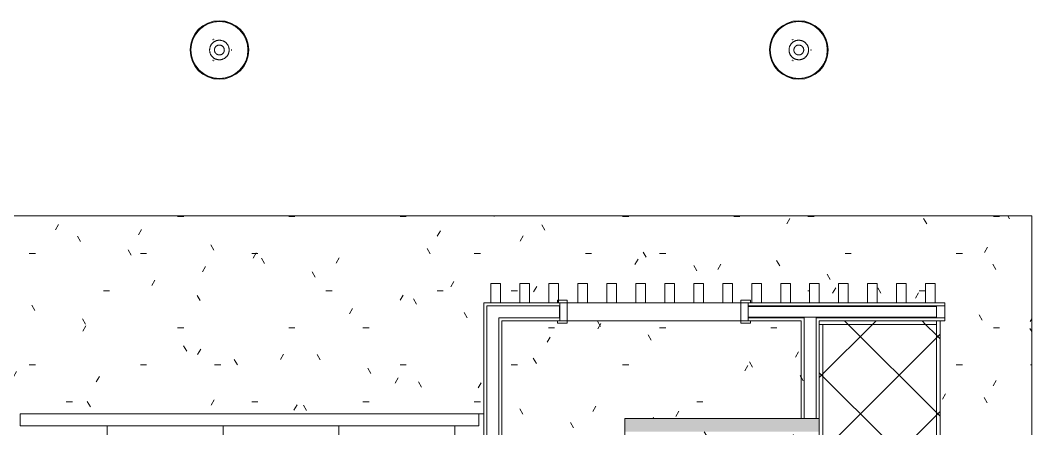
# Model space of a CAD drawing. Header units: inches. Extents: x 45807 to 46964, y -37659 to -36666.
# Drawn here: x 46047.4 to 46256.9, y -37015.5 to -36930.8 of the extents above; entities that cross this region are included whole.
import ezdxf

# ---------------------------------------------------------------- set-up
doc = ezdxf.new("R2010")
doc.units = ezdxf.units.IN
doc.header["$MEASUREMENT"] = 0
for name, color, linetype, lineweight in [('A-CLNG', 13, 'Continuous', 13), ('A-CLNG-PATT', 13, 'Continuous', 13), ('A-DOOR', 31, 'Continuous', 13), ('A-DOOR-FRAM', 31, 'Continuous', 20), ('A-GLAZ-CURT', 52, 'Continuous', 13), ('A-WALL', 113, 'Continuous', 13), ('A-WALL-PATT', 111, 'Continuous', 13), ('E-LITE-EQPM', 33, 'Continuous', 13), ('I-WALL', 2, 'Continuous', 13), ('Q-CASE', 31, 'Continuous', 9)]:
    doc.layers.add(name, color=color, linetype=linetype, lineweight=lineweight)
pattern_1 = [(0, (0, 0), (30.72, 7.68), [1.267, -21.773, 1.267, -21.773, -122.88]), (0, (0, 0), (30.72, 7.68), [-46.08, 1.267, -44.813, 1.267, -21.773, -53.76]), (0, (0, 0), (30.72, 7.68), [-115.2, 1.267, -14.093, 1.267, -37.133]), (120, (11.52, 3.84), (-22.0110751, 22.7643004), [1.267, -21.773, 1.267, -21.773, -122.88]), (120, (11.52, 3.84), (-22.0110751, 22.7643004), [-46.08, 1.267, -44.813, 1.267, -21.773, -53.76]), (120, (11.52, 3.84), (-22.0110751, 22.7643004), [-115.2, 1.267, -14.093, 1.267, -37.133]), (240, (15.36, 19.2), (-8.7089249, -30.4443004), [1.267, -21.773, 1.267, -21.773, -122.88]), (240, (15.36, 19.2), (-8.7089249, -30.4443004), [-46.08, 1.267, -44.813, 1.267, -21.773, -53.76]), (240, (15.36, 19.2), (-8.7089249, -30.4443004), [-115.2, 1.267, -14.093, 1.267, -37.133])]
pattern_2 = [(315, (37020.593, 46207.619), (8.012227, 8.012227), []), (45, (37020.593, 46207.619), (-8.012227, 8.012227), [])]

# ---------------------------------------------------------------- blocks, each defined once
blk = doc.blocks.new('Single Flush Pocket - Int-PO-F-WDMF-36_ x 84_-4852790-FIRST FLOOR RCP')
at = {"layer": 'A-DOOR-FRAM'}
for p, q in [((-20, 2.375), (-18, 2.375)), ((-20, 2.375), (-20, 1.875)), ((-18, -2.375), (-18, 2.375)), ((18.000004, -2.375), (18.000004, 2.375)), ((18.000004, 2.375), (20.000004, 2.375)), ((20.000004, 2.375), (20.000004, 1.875)), ((-20, 1.875), (-19.5, 1.875)), ((-19.5, -1.875), (-19.5, 1.875)), ((19.500004, 1.875), (20.000004, 1.875)), ((19.500004, -1.875), (19.500004, 1.875)), ((-20, -1.875), (-19.5, -1.875)), ((-20, -2.375), (-20, -1.875)), ((19.500004, -1.875), (20.000004, -1.875)), ((20.000004, -2.375), (20.000004, -1.875)), ((-20, -2.375), (-18, -2.375)), ((18.000004, -2.375), (20.000004, -2.375))]:
    blk.add_line(p, q, dxfattribs=at)
blk = doc.blocks.new('CW Cupbd Combined - Oven Tower 90_h x 24_d - Single Shelf-5299906-FIRST FLOOR RCP')
at = {"layer": 'Q-CASE'}
h = blk.add_hatch(dxfattribs=at)
h.set_pattern_fill('FP_5', color=256, style=0, pattern_type=2)
h.set_pattern_definition(pattern_2)
h.paths.add_polyline_path([(2, -29.56), (2.75, -29.56), (2.75, -5.31), (2, -5.31), (2, -19.85)], flags=0)
h = blk.add_hatch(dxfattribs=at)
h.set_pattern_fill('FP_5', color=256, style=0, pattern_type=2)
h.set_pattern_definition(pattern_2)
h.paths.add_polyline_path([(2.75, -5.31), (2.75, -6.06), (26.75, -6.06), (26.75, -5.31), (4.5, -5.31)], flags=0)
h = blk.add_hatch(dxfattribs=at)
h.set_pattern_fill('FP_5', color=256, style=0, pattern_type=2)
h.set_pattern_definition(pattern_2)
h.paths.add_polyline_path([(2.75, -19.58), (2.75, -29.56), (26.75, -29.56), (26.75, -6.06), (2.75, -6.06), (2.75, -19.05)], flags=0)
h = blk.add_hatch(dxfattribs=at)
h.set_pattern_fill('FP_5', color=256, style=0, pattern_type=2)
h.set_pattern_definition(pattern_2)
h.paths.add_polyline_path([(26.75, -10.85), (26.75, -29.56), (27.5, -29.56), (27.5, -5.31), (26.75, -5.31), (26.75, -6.06)], flags=0)
h = blk.add_hatch(dxfattribs=at)
h.set_pattern_fill('FP_5', color=256, style=0, pattern_type=2)
h.set_pattern_definition(pattern_2)
h.paths.add_polyline_path([(2, -29.56), (2, -30.31), (27.5, -30.31), (27.5, -29.56), (10.03, -29.56)], flags=0)
for p, q in [((2.75, -5.31), (2, -5.31)), ((2, -29.56), (2, -5.31)), ((2.75, -29.56), (2.75, -5.31)), ((2.75, -6.06), (2.75, -5.31)), ((2.75, -5.31), (26.75, -5.31)), ((2.75, -29.56), (2.75, -6.06)), ((2.75, -6.06), (26.75, -6.06)), ((26.75, -6.06), (2.75, -6.06)), ((27.5, -5.31), (26.75, -5.31)), ((26.75, -29.56), (26.75, -5.31)), ((26.75, -5.31), (26.75, -6.06)), ((26.75, -6.06), (26.75, -29.56)), ((27.5, -5.31), (27.5, -29.56)), ((27.5, -29.56), (2, -29.56)), ((2, -29.56), (2, -30.31)), ((2, -29.56), (2.75, -29.56)), ((2, -30.31), (27.5, -30.31)), ((26.75, -29.56), (2.75, -29.56)), ((26.75, -29.56), (27.5, -29.56)), ((27.5, -29.56), (27.5, -30.31))]:
    blk.add_line(p, q, dxfattribs=at)
blk = doc.blocks.new('Casework 9 - Casework 9-5022409-FIRST FLOOR RCP')
at = {"layer": 'Q-CASE', "lineweight": 20}
for p, q in [((46144.93, -36985.35), (46146.93, -36985.35)), ((46144.93, -36989.35), (46144.93, -36985.35)), ((46146.93, -36985.35), (46146.93, -36989.35)), ((46150.93, -36985.35), (46152.93, -36985.35)), ((46150.93, -36989.35), (46150.93, -36985.35)), ((46152.93, -36985.35), (46152.93, -36989.35)), ((46156.93, -36985.35), (46158.93, -36985.35)), ((46156.93, -36989.35), (46156.93, -36985.35)), ((46158.93, -36985.35), (46158.93, -36989.35)), ((46198.93, -36985.35), (46200.93, -36985.35)), ((46198.93, -36989.35), (46198.93, -36985.35)), ((46200.93, -36985.35), (46200.93, -36989.35)), ((46204.93, -36985.35), (46206.93, -36985.35)), ((46204.93, -36989.35), (46204.93, -36985.35)), ((46206.93, -36985.35), (46206.93, -36989.35)), ((46210.93, -36985.35), (46212.93, -36985.35)), ((46210.93, -36989.35), (46210.93, -36985.35)), ((46212.93, -36985.35), (46212.93, -36989.35)), ((46216.93, -36985.35), (46218.93, -36985.35)), ((46216.93, -36989.35), (46216.93, -36985.35)), ((46218.93, -36985.35), (46218.93, -36989.35)), ((46222.93, -36985.35), (46224.93, -36985.35)), ((46222.93, -36989.35), (46222.93, -36985.35)), ((46224.93, -36985.35), (46224.93, -36989.35)), ((46228.93, -36985.35), (46230.93, -36985.35)), ((46228.93, -36989.35), (46228.93, -36985.35)), ((46230.93, -36985.35), (46230.93, -36989.35)), ((46234.93, -36985.35), (46236.93, -36985.35)), ((46234.93, -36989.35), (46234.93, -36985.35)), ((46236.93, -36985.35), (46236.93, -36989.35)), ((46146.93, -36989.35), (46144.93, -36989.35)), ((46152.93, -36989.35), (46150.93, -36989.35)), ((46158.93, -36989.35), (46156.93, -36989.35)), ((46200.93, -36989.35), (46198.93, -36989.35)), ((46206.93, -36989.35), (46204.93, -36989.35)), ((46212.93, -36989.35), (46210.93, -36989.35)), ((46218.93, -36989.35), (46216.93, -36989.35)), ((46224.93, -36989.35), (46222.93, -36989.35)), ((46230.93, -36989.35), (46228.93, -36989.35)), ((46236.93, -36989.35), (46234.93, -36989.35))]:
    blk.add_line(p, q, dxfattribs=at)
at = {"layer": 'Q-CASE'}
for p, q in [((46162.93, -36989.35), (46162.93, -36985.35)), ((46162.93, -36985.35), (46164.93, -36985.35)), ((46164.93, -36985.35), (46164.93, -36989.35)), ((46168.93, -36989.35), (46168.93, -36985.35)), ((46168.93, -36985.35), (46170.93, -36985.35)), ((46170.93, -36985.35), (46170.93, -36989.35)), ((46174.93, -36989.35), (46174.93, -36985.35)), ((46174.93, -36985.35), (46176.93, -36985.35)), ((46176.93, -36985.35), (46176.93, -36989.35)), ((46180.93, -36989.35), (46180.93, -36985.35)), ((46180.93, -36985.35), (46182.93, -36985.35)), ((46182.93, -36985.35), (46182.93, -36989.35)), ((46186.93, -36989.35), (46186.93, -36985.35)), ((46186.93, -36985.35), (46188.93, -36985.35)), ((46188.93, -36985.35), (46188.93, -36989.35)), ((46192.93, -36989.35), (46192.93, -36985.35)), ((46192.93, -36985.35), (46194.93, -36985.35)), ((46194.93, -36985.35), (46194.93, -36989.35)), ((46164.93, -36989.35), (46162.93, -36989.35)), ((46170.93, -36989.35), (46168.93, -36989.35)), ((46176.93, -36989.35), (46174.93, -36989.35)), ((46182.93, -36989.35), (46180.93, -36989.35)), ((46188.93, -36989.35), (46186.93, -36989.35)), ((46194.93, -36989.35), (46192.93, -36989.35))]:
    blk.add_line(p, q, dxfattribs=at)
blk = doc.blocks.new('HighTower_Caravaggio_Medium - P2-V14-FIRST FLOOR RCP')
at = {"layer": 'E-LITE-EQPM', "lineweight": 9}
for p, q in [((-0.28, 1.83), (-0.23, 1.75)), ((-0.23, -1.74), (-0.27, -1.82))]:
    blk.add_line(p, q, dxfattribs=at)
at = {"layer": 'E-LITE-EQPM', "lineweight": 9, "flags": 128}
for points in [[(-5.24, 0), (-5.23, 0.24), (-5.22, 0.47), (-5.2, 0.71), (-5.16, 0.94), (-5.12, 1.17), (-5.07, 1.41), (-5.01, 1.63), (-4.94, 1.86), (-4.86, 2.08), (-4.77, 2.3), (-4.68, 2.52), (-4.57, 2.73), (-4.46, 2.94), (-4.34, 3.14), (-4.21, 3.34), (-4.07, 3.53), (-3.92, 3.72), (-3.77, 3.9), (-3.61, 4.07), (-3.45, 4.24), (-3.27, 4.4), (-3.09, 4.56), (-2.91, 4.7), (-2.72, 4.84), (-2.52, 4.97), (-2.32, 5.1), (-2.11, 5.21), (-1.9, 5.32), (-1.69, 5.42), (-1.47, 5.51), (-1.25, 5.59), (-1.02, 5.66), (-0.79, 5.73), (-0.56, 5.78), (-0.33, 5.82), (-0.1, 5.86), (0.14, 5.89), (0.37, 5.9), (0.61, 5.91), (0.84, 5.91), (1.08, 5.9), (1.32, 5.88), (1.55, 5.85), (1.78, 5.81), (2.02, 5.76), (2.24, 5.7), (2.47, 5.63), (2.69, 5.55), (2.92, 5.47), (3.13, 5.37), (3.35, 5.27), (3.55, 5.16), (3.76, 5.04), (3.96, 4.91), (4.15, 4.78), (4.34, 4.64), (4.52, 4.49), (4.7, 4.33), (4.87, 4.16), (5.03, 3.99), (5.19, 3.82), (5.34, 3.63), (5.48, 3.44), (5.61, 3.25), (5.74, 3.05), (5.86, 2.84), (5.96, 2.63), (6.07, 2.42), (6.16, 2.2), (6.24, 1.98), (6.32, 1.76), (6.38, 1.53), (6.44, 1.3), (6.49, 1.07), (6.52, 0.83), (6.55, 0.6), (6.57, 0.36), (6.58, 0.13), (6.58, 0)], [(-0.67, 2.16), (-0.67, 2.15), (-0.67, 2.15), (-0.67, 2.15), (-0.67, 2.14), (-0.67, 2.14), (-0.67, 2.14), (-0.67, 2.13), (-0.66, 2.13), (-0.66, 2.13), (-0.66, 2.12), (-0.66, 2.12), (-0.66, 2.12)], [(-0.66, 2.11), (-0.66, 2.12), (-0.66, 2.12), (-0.66, 2.12), (-0.66, 2.12), (-0.66, 2.12)], [(-0.66, 2.12), (-0.66, 2.12), (-0.66, 2.11), (-0.65, 2.11), (-0.65, 2.1)], [(-0.5, 2.21), (-0.5, 2.22), (-0.5, 2.22), (-0.5, 2.22), (-0.51, 2.22), (-0.51, 2.23), (-0.51, 2.23), (-0.51, 2.23), (-0.52, 2.24), (-0.52, 2.24), (-0.52, 2.24), (-0.52, 2.24)], [(-0.5, 2.21), (-0.5, 2.21), (-0.5, 2.21), (-0.5, 2.21), (-0.49, 2.21), (-0.49, 2.21), (-0.49, 2.21)], [(-0.49, 2.19), (-0.49, 2.2), (-0.49, 2.21), (-0.5, 2.21), (-0.5, 2.21)], [(-1.35, 0), (-1.35, 0.08), (-1.34, 0.16), (-1.34, 0.24), (-1.33, 0.32), (-1.31, 0.4), (-1.29, 0.48), (-1.27, 0.56), (-1.25, 0.64), (-1.22, 0.71), (-1.19, 0.79), (-1.16, 0.86), (-1.12, 0.93), (-1.08, 1.01), (-1.04, 1.07), (-1, 1.14), (-0.95, 1.21), (-0.9, 1.27), (-0.85, 1.33), (-0.79, 1.39), (-0.74, 1.45), (-0.68, 1.51), (-0.62, 1.56), (-0.55, 1.61), (-0.49, 1.66), (-0.42, 1.7), (-0.35, 1.75), (-0.28, 1.78), (-0.21, 1.82), (-0.14, 1.86), (-0.06, 1.89), (0.02, 1.91), (0.09, 1.94), (0.17, 1.96), (0.25, 1.98), (0.33, 1.99), (0.41, 2.01), (0.49, 2.02), (0.57, 2.02), (0.65, 2.02), (0.73, 2.02), (0.81, 2.02), (0.89, 2.01), (0.97, 2), (1.05, 1.99), (1.13, 1.97), (1.21, 1.95), (1.29, 1.93), (1.36, 1.9), (1.44, 1.87), (1.51, 1.84), (1.59, 1.8), (1.66, 1.77), (1.73, 1.73), (1.8, 1.68), (1.86, 1.64), (1.93, 1.59), (1.99, 1.54), (2.05, 1.48), (2.11, 1.43), (2.16, 1.37), (2.22, 1.31), (2.27, 1.24), (2.32, 1.18), (2.36, 1.11), (2.41, 1.04), (2.45, 0.97), (2.48, 0.9), (2.52, 0.83), (2.55, 0.75), (2.58, 0.68), (2.6, 0.6), (2.63, 0.52), (2.65, 0.44), (2.66, 0.37), (2.68, 0.29), (2.69, 0.21), (2.69, 0.12), (2.7, 0.04), (2.7, 0)], [(-0.35, 0), (-0.35, 0.04), (-0.35, 0.08), (-0.34, 0.12), (-0.34, 0.16), (-0.33, 0.2), (-0.32, 0.24), (-0.31, 0.28), (-0.3, 0.32), (-0.29, 0.36), (-0.27, 0.4), (-0.25, 0.44), (-0.24, 0.47), (-0.22, 0.51), (-0.19, 0.54), (-0.17, 0.58), (-0.15, 0.61), (-0.12, 0.64), (-0.1, 0.67), (-0.07, 0.71), (-0.04, 0.73), (-0.01, 0.76), (0.02, 0.79), (0.05, 0.81), (0.09, 0.84), (0.12, 0.86), (0.15, 0.88), (0.19, 0.9), (0.23, 0.92), (0.26, 0.94), (0.3, 0.95), (0.34, 0.97), (0.38, 0.98), (0.42, 0.99), (0.46, 1), (0.5, 1.01), (0.54, 1.01), (0.58, 1.02), (0.62, 1.02), (0.66, 1.02), (0.7, 1.02), (0.74, 1.02), (0.78, 1.02), (0.82, 1.01), (0.86, 1.01), (0.9, 1), (0.94, 0.99), (0.98, 0.97), (1.02, 0.96), (1.06, 0.95), (1.1, 0.93), (1.14, 0.91), (1.17, 0.89), (1.21, 0.87), (1.24, 0.85), (1.27, 0.83), (1.31, 0.8), (1.34, 0.78), (1.37, 0.75), (1.4, 0.72), (1.43, 0.69), (1.45, 0.66), (1.48, 0.63), (1.5, 0.6), (1.53, 0.56), (1.55, 0.53), (1.57, 0.49), (1.59, 0.46), (1.61, 0.42), (1.62, 0.38), (1.64, 0.34), (1.65, 0.3), (1.66, 0.26), (1.67, 0.22), (1.68, 0.18), (1.69, 0.14), (1.69, 0.1), (1.69, 0.06), (1.7, 0.02), (1.7, 0)], [(3.17, 0.09), (3.17, 0.09), (3.17, 0.09), (3.16, 0.09), (3.15, 0.09)], [(3.16, 0.09), (3.17, 0.09), (3.17, 0.09), (3.17, 0.09), (3.17, 0.09), (3.17, 0.09), (3.17, 0.09)], [(3.22, 0.08), (3.21, 0.08), (3.21, 0.09), (3.21, 0.09), (3.2, 0.09), (3.2, 0.09), (3.2, 0.09), (3.19, 0.09), (3.19, 0.09), (3.18, 0.09), (3.18, 0.09), (3.18, 0.09), (3.17, 0.09), (3.17, 0.09)], [(6.58, 0), (6.58, -0.24), (6.56, -0.47), (6.54, -0.71), (6.51, -0.94), (6.47, -1.17), (6.41, -1.41), (6.35, -1.63), (6.28, -1.86), (6.2, -2.08), (6.12, -2.3), (6.02, -2.52), (5.92, -2.73), (5.8, -2.94), (5.68, -3.14), (5.55, -3.34), (5.41, -3.53), (5.27, -3.72), (5.12, -3.9), (4.96, -4.07), (4.79, -4.24), (4.62, -4.4), (4.44, -4.56), (4.25, -4.7), (4.06, -4.84), (3.87, -4.97), (3.66, -5.1), (3.46, -5.21), (3.25, -5.32), (3.03, -5.42), (2.81, -5.51), (2.59, -5.59), (2.37, -5.66), (2.14, -5.73), (1.91, -5.78), (1.68, -5.82), (1.44, -5.86), (1.21, -5.89), (0.97, -5.9), (0.74, -5.91), (0.5, -5.91), (0.26, -5.9), (0.03, -5.88), (-0.21, -5.85), (-0.44, -5.81), (-0.67, -5.76), (-0.9, -5.7), (-1.13, -5.63), (-1.35, -5.55), (-1.57, -5.47), (-1.79, -5.37), (-2, -5.27), (-2.21, -5.16), (-2.41, -5.04), (-2.61, -4.91), (-2.81, -4.78), (-2.99, -4.64), (-3.18, -4.49), (-3.35, -4.33), (-3.52, -4.16), (-3.69, -3.99), (-3.84, -3.82), (-3.99, -3.63), (-4.13, -3.44), (-4.27, -3.25), (-4.39, -3.05), (-4.51, -2.84), (-4.62, -2.63), (-4.72, -2.42), (-4.81, -2.2), (-4.9, -1.98), (-4.97, -1.76), (-5.04, -1.53), (-5.09, -1.3), (-5.14, -1.07), (-5.18, -0.83), (-5.21, -0.6), (-5.23, -0.36), (-5.24, -0.13), (-5.24, 0)], [(2.7, 0), (2.69, -0.08), (2.69, -0.16), (2.68, -0.24), (2.67, -0.32), (2.66, -0.4), (2.64, -0.48), (2.62, -0.56), (2.59, -0.64), (2.57, -0.71), (2.54, -0.79), (2.5, -0.86), (2.47, -0.93), (2.43, -1.01), (2.39, -1.07), (2.34, -1.14), (2.3, -1.21), (2.25, -1.27), (2.19, -1.33), (2.14, -1.39), (2.08, -1.45), (2.02, -1.51), (1.96, -1.56), (1.9, -1.61), (1.83, -1.66), (1.77, -1.7), (1.7, -1.75), (1.63, -1.78), (1.55, -1.82), (1.48, -1.86), (1.41, -1.89), (1.33, -1.91), (1.25, -1.94), (1.17, -1.96), (1.1, -1.98), (1.02, -1.99), (0.94, -2.01), (0.86, -2.02), (0.77, -2.02), (0.69, -2.02), (0.61, -2.02), (0.53, -2.02), (0.45, -2.01), (0.37, -2), (0.29, -1.99), (0.21, -1.97), (0.13, -1.95), (0.06, -1.93), (-0.02, -1.9), (-0.1, -1.87), (-0.17, -1.84), (-0.24, -1.8), (-0.31, -1.77), (-0.38, -1.73), (-0.45, -1.68), (-0.52, -1.64), (-0.58, -1.59), (-0.65, -1.54), (-0.71, -1.48), (-0.76, -1.43), (-0.82, -1.37), (-0.87, -1.31), (-0.92, -1.24), (-0.97, -1.18), (-1.02, -1.11), (-1.06, -1.04), (-1.1, -0.97), (-1.14, -0.9), (-1.17, -0.83), (-1.21, -0.75), (-1.23, -0.68), (-1.26, -0.6), (-1.28, -0.52), (-1.3, -0.44), (-1.32, -0.37), (-1.33, -0.29), (-1.34, -0.21), (-1.35, -0.12), (-1.35, -0.04), (-1.35, 0)], [(1.7, 0), (1.69, -0.04), (1.69, -0.08), (1.69, -0.12), (1.68, -0.16), (1.68, -0.2), (1.67, -0.24), (1.66, -0.28), (1.64, -0.32), (1.63, -0.36), (1.61, -0.4), (1.6, -0.44), (1.58, -0.47), (1.56, -0.51), (1.54, -0.54), (1.52, -0.58), (1.49, -0.61), (1.47, -0.64), (1.44, -0.67), (1.41, -0.71), (1.39, -0.73), (1.36, -0.76), (1.32, -0.79), (1.29, -0.81), (1.26, -0.84), (1.23, -0.86), (1.19, -0.88), (1.15, -0.9), (1.12, -0.92), (1.08, -0.94), (1.04, -0.95), (1, -0.97), (0.97, -0.98), (0.93, -0.99), (0.89, -1), (0.85, -1.01), (0.81, -1.01), (0.77, -1.02), (0.72, -1.02), (0.68, -1.02), (0.64, -1.02), (0.6, -1.02), (0.56, -1.02), (0.52, -1.01), (0.48, -1.01), (0.44, -1), (0.4, -0.99), (0.36, -0.97), (0.32, -0.96), (0.28, -0.95), (0.25, -0.93), (0.21, -0.91), (0.17, -0.89), (0.14, -0.87), (0.1, -0.85), (0.07, -0.83), (0.04, -0.8), (0.01, -0.78), (-0.02, -0.75), (-0.05, -0.72), (-0.08, -0.69), (-0.11, -0.66), (-0.14, -0.63), (-0.16, -0.6), (-0.18, -0.56), (-0.2, -0.53), (-0.23, -0.49), (-0.24, -0.46), (-0.26, -0.42), (-0.28, -0.38), (-0.29, -0.34), (-0.3, -0.3), (-0.32, -0.26), (-0.33, -0.22), (-0.33, -0.18), (-0.34, -0.14), (-0.35, -0.1), (-0.35, -0.06), (-0.35, -0.02), (-0.35, 0)], [(3.15, -0.09), (3.16, -0.09), (3.17, -0.09), (3.17, -0.09), (3.17, -0.09)], [(3.17, -0.09), (3.18, -0.09), (3.18, -0.09), (3.18, -0.09), (3.19, -0.09), (3.19, -0.09), (3.19, -0.09), (3.2, -0.09), (3.2, -0.09), (3.21, -0.09), (3.21, -0.09), (3.21, -0.08), (3.22, -0.08)], [(3.17, -0.09), (3.17, -0.09), (3.17, -0.09), (3.17, -0.09), (3.17, -0.09), (3.17, -0.09), (3.17, -0.09)], [(-0.66, -2.12), (-0.66, -2.12), (-0.66, -2.12), (-0.66, -2.13), (-0.67, -2.13), (-0.67, -2.14), (-0.67, -2.14), (-0.67, -2.14), (-0.67, -2.15), (-0.67, -2.15), (-0.67, -2.15), (-0.67, -2.16)], [(-0.65, -2.1), (-0.65, -2.11), (-0.66, -2.11), (-0.66, -2.12), (-0.66, -2.12)], [(-0.66, -2.12), (-0.66, -2.12), (-0.66, -2.12), (-0.66, -2.12), (-0.66, -2.12), (-0.66, -2.11), (-0.66, -2.11)], [(-0.53, -2.24), (-0.52, -2.24), (-0.52, -2.24), (-0.52, -2.24), (-0.51, -2.23), (-0.51, -2.23), (-0.51, -2.23), (-0.51, -2.23), (-0.5, -2.22), (-0.5, -2.22), (-0.5, -2.22), (-0.5, -2.21), (-0.5, -2.21)], [(-0.5, -2.21), (-0.5, -2.21), (-0.49, -2.21), (-0.49, -2.2), (-0.49, -2.2)], [(-0.49, -2.21), (-0.49, -2.21), (-0.5, -2.21), (-0.5, -2.21), (-0.5, -2.21), (-0.5, -2.21)]]:
    blk.add_lwpolyline(points, dxfattribs=at)
at = {"layer": 'E-LITE-EQPM', "lineweight": 9}
for radius, start, end in [(6.07, 0, 180), (5.91, 360, 180), (6.07, 180, 0), (5.91, 180, 360)]:
    blk.add_arc((0.67, 0), radius, start, end, dxfattribs=at)
blk = doc.blocks.new('HighTower_Caravaggio_Medium - P2-5139274-FIRST FLOOR RCP')
at = {"layer": 'E-LITE-EQPM', "lineweight": 9}
for p, q in [((-0.28, 1.83), (-0.23, 1.75)), ((-0.23, -1.74), (-0.27, -1.82))]:
    blk.add_line(p, q, dxfattribs=at)
at = {"layer": 'E-LITE-EQPM', "lineweight": 9, "flags": 128}
for points in [[(-5.24, 0), (-5.23, 0.24), (-5.22, 0.47), (-5.2, 0.71), (-5.16, 0.94), (-5.12, 1.17), (-5.07, 1.41), (-5.01, 1.63), (-4.94, 1.86), (-4.86, 2.08), (-4.77, 2.3), (-4.68, 2.52), (-4.57, 2.73), (-4.46, 2.94), (-4.34, 3.14), (-4.21, 3.34), (-4.07, 3.53), (-3.92, 3.72), (-3.77, 3.9), (-3.61, 4.07), (-3.45, 4.24), (-3.27, 4.4), (-3.09, 4.56), (-2.91, 4.7), (-2.72, 4.84), (-2.52, 4.97), (-2.32, 5.1), (-2.11, 5.21), (-1.9, 5.32), (-1.69, 5.42), (-1.47, 5.51), (-1.25, 5.59), (-1.02, 5.66), (-0.79, 5.73), (-0.56, 5.78), (-0.33, 5.82), (-0.1, 5.86), (0.14, 5.89), (0.37, 5.9), (0.61, 5.91), (0.84, 5.91), (1.08, 5.9), (1.32, 5.88), (1.55, 5.85), (1.78, 5.81), (2.02, 5.76), (2.24, 5.7), (2.47, 5.63), (2.69, 5.55), (2.92, 5.47), (3.13, 5.37), (3.35, 5.27), (3.55, 5.16), (3.76, 5.04), (3.96, 4.91), (4.15, 4.78), (4.34, 4.64), (4.52, 4.49), (4.7, 4.33), (4.87, 4.16), (5.03, 3.99), (5.19, 3.82), (5.34, 3.63), (5.48, 3.44), (5.61, 3.25), (5.74, 3.05), (5.86, 2.84), (5.96, 2.63), (6.07, 2.42), (6.16, 2.2), (6.24, 1.98), (6.32, 1.76), (6.38, 1.53), (6.44, 1.3), (6.49, 1.07), (6.52, 0.83), (6.55, 0.6), (6.57, 0.36), (6.58, 0.13), (6.58, 0)], [(-0.67, 2.16), (-0.67, 2.15), (-0.67, 2.15), (-0.67, 2.15), (-0.67, 2.14), (-0.67, 2.14), (-0.67, 2.14), (-0.67, 2.13), (-0.66, 2.13), (-0.66, 2.13), (-0.66, 2.12), (-0.66, 2.12), (-0.66, 2.12)], [(-0.66, 2.11), (-0.66, 2.12), (-0.66, 2.12), (-0.66, 2.12), (-0.66, 2.12), (-0.66, 2.12)], [(-0.66, 2.12), (-0.66, 2.12), (-0.66, 2.11), (-0.65, 2.11), (-0.65, 2.1)], [(-0.5, 2.21), (-0.5, 2.22), (-0.5, 2.22), (-0.5, 2.22), (-0.51, 2.22), (-0.51, 2.23), (-0.51, 2.23), (-0.51, 2.23), (-0.52, 2.24), (-0.52, 2.24), (-0.52, 2.24), (-0.52, 2.24)], [(-0.5, 2.21), (-0.5, 2.21), (-0.5, 2.21), (-0.5, 2.21), (-0.49, 2.21), (-0.49, 2.21), (-0.49, 2.21)], [(-0.49, 2.19), (-0.49, 2.2), (-0.49, 2.21), (-0.5, 2.21), (-0.5, 2.21)], [(-1.35, 0), (-1.35, 0.08), (-1.34, 0.16), (-1.34, 0.24), (-1.33, 0.32), (-1.31, 0.4), (-1.29, 0.48), (-1.27, 0.56), (-1.25, 0.64), (-1.22, 0.71), (-1.19, 0.79), (-1.16, 0.86), (-1.12, 0.93), (-1.08, 1.01), (-1.04, 1.07), (-1, 1.14), (-0.95, 1.21), (-0.9, 1.27), (-0.85, 1.33), (-0.79, 1.39), (-0.74, 1.45), (-0.68, 1.51), (-0.62, 1.56), (-0.55, 1.61), (-0.49, 1.66), (-0.42, 1.7), (-0.35, 1.75), (-0.28, 1.78), (-0.21, 1.82), (-0.14, 1.86), (-0.06, 1.89), (0.02, 1.91), (0.09, 1.94), (0.17, 1.96), (0.25, 1.98), (0.33, 1.99), (0.41, 2.01), (0.49, 2.02), (0.57, 2.02), (0.65, 2.02), (0.73, 2.02), (0.81, 2.02), (0.89, 2.01), (0.97, 2), (1.05, 1.99), (1.13, 1.97), (1.21, 1.95), (1.29, 1.93), (1.36, 1.9), (1.44, 1.87), (1.51, 1.84), (1.59, 1.8), (1.66, 1.77), (1.73, 1.73), (1.8, 1.68), (1.86, 1.64), (1.93, 1.59), (1.99, 1.54), (2.05, 1.48), (2.11, 1.43), (2.16, 1.37), (2.22, 1.31), (2.27, 1.24), (2.32, 1.18), (2.36, 1.11), (2.41, 1.04), (2.45, 0.97), (2.48, 0.9), (2.52, 0.83), (2.55, 0.75), (2.58, 0.68), (2.6, 0.6), (2.63, 0.52), (2.65, 0.44), (2.66, 0.37), (2.68, 0.29), (2.69, 0.21), (2.69, 0.12), (2.7, 0.04), (2.7, 0)], [(-0.35, 0), (-0.35, 0.04), (-0.35, 0.08), (-0.34, 0.12), (-0.34, 0.16), (-0.33, 0.2), (-0.32, 0.24), (-0.31, 0.28), (-0.3, 0.32), (-0.29, 0.36), (-0.27, 0.4), (-0.25, 0.44), (-0.24, 0.47), (-0.22, 0.51), (-0.19, 0.54), (-0.17, 0.58), (-0.15, 0.61), (-0.12, 0.64), (-0.1, 0.67), (-0.07, 0.71), (-0.04, 0.73), (-0.01, 0.76), (0.02, 0.79), (0.05, 0.81), (0.09, 0.84), (0.12, 0.86), (0.15, 0.88), (0.19, 0.9), (0.23, 0.92), (0.26, 0.94), (0.3, 0.95), (0.34, 0.97), (0.38, 0.98), (0.42, 0.99), (0.46, 1), (0.5, 1.01), (0.54, 1.01), (0.58, 1.02), (0.62, 1.02), (0.66, 1.02), (0.7, 1.02), (0.74, 1.02), (0.78, 1.02), (0.82, 1.01), (0.86, 1.01), (0.9, 1), (0.94, 0.99), (0.98, 0.97), (1.02, 0.96), (1.06, 0.95), (1.1, 0.93), (1.14, 0.91), (1.17, 0.89), (1.21, 0.87), (1.24, 0.85), (1.27, 0.83), (1.31, 0.8), (1.34, 0.78), (1.37, 0.75), (1.4, 0.72), (1.43, 0.69), (1.45, 0.66), (1.48, 0.63), (1.5, 0.6), (1.53, 0.56), (1.55, 0.53), (1.57, 0.49), (1.59, 0.46), (1.61, 0.42), (1.62, 0.38), (1.64, 0.34), (1.65, 0.3), (1.66, 0.26), (1.67, 0.22), (1.68, 0.18), (1.69, 0.14), (1.69, 0.1), (1.69, 0.06), (1.7, 0.02), (1.7, 0)], [(3.17, 0.09), (3.17, 0.09), (3.17, 0.09), (3.16, 0.09), (3.15, 0.09)], [(3.16, 0.09), (3.17, 0.09), (3.17, 0.09), (3.17, 0.09), (3.17, 0.09), (3.17, 0.09), (3.17, 0.09)], [(3.22, 0.08), (3.21, 0.08), (3.21, 0.09), (3.21, 0.09), (3.2, 0.09), (3.2, 0.09), (3.2, 0.09), (3.19, 0.09), (3.19, 0.09), (3.18, 0.09), (3.18, 0.09), (3.18, 0.09), (3.17, 0.09), (3.17, 0.09)], [(6.58, 0), (6.58, -0.24), (6.56, -0.47), (6.54, -0.71), (6.51, -0.94), (6.47, -1.17), (6.41, -1.41), (6.35, -1.63), (6.28, -1.86), (6.2, -2.08), (6.12, -2.3), (6.02, -2.52), (5.92, -2.73), (5.8, -2.94), (5.68, -3.14), (5.55, -3.34), (5.41, -3.53), (5.27, -3.72), (5.12, -3.9), (4.96, -4.07), (4.79, -4.24), (4.62, -4.4), (4.44, -4.56), (4.25, -4.7), (4.06, -4.84), (3.87, -4.97), (3.66, -5.1), (3.46, -5.21), (3.25, -5.32), (3.03, -5.42), (2.81, -5.51), (2.59, -5.59), (2.37, -5.66), (2.14, -5.73), (1.91, -5.78), (1.68, -5.82), (1.44, -5.86), (1.21, -5.89), (0.97, -5.9), (0.74, -5.91), (0.5, -5.91), (0.26, -5.9), (0.03, -5.88), (-0.21, -5.85), (-0.44, -5.81), (-0.67, -5.76), (-0.9, -5.7), (-1.13, -5.63), (-1.35, -5.55), (-1.57, -5.47), (-1.79, -5.37), (-2, -5.27), (-2.21, -5.16), (-2.41, -5.04), (-2.61, -4.91), (-2.81, -4.78), (-2.99, -4.64), (-3.18, -4.49), (-3.35, -4.33), (-3.52, -4.16), (-3.69, -3.99), (-3.84, -3.82), (-3.99, -3.63), (-4.13, -3.44), (-4.27, -3.25), (-4.39, -3.05), (-4.51, -2.84), (-4.62, -2.63), (-4.72, -2.42), (-4.81, -2.2), (-4.9, -1.98), (-4.97, -1.76), (-5.04, -1.53), (-5.09, -1.3), (-5.14, -1.07), (-5.18, -0.83), (-5.21, -0.6), (-5.23, -0.36), (-5.24, -0.13), (-5.24, 0)], [(2.7, 0), (2.69, -0.08), (2.69, -0.16), (2.68, -0.24), (2.67, -0.32), (2.66, -0.4), (2.64, -0.48), (2.62, -0.56), (2.59, -0.64), (2.57, -0.71), (2.54, -0.79), (2.5, -0.86), (2.47, -0.93), (2.43, -1.01), (2.39, -1.07), (2.34, -1.14), (2.3, -1.21), (2.25, -1.27), (2.19, -1.33), (2.14, -1.39), (2.08, -1.45), (2.02, -1.51), (1.96, -1.56), (1.9, -1.61), (1.83, -1.66), (1.77, -1.7), (1.7, -1.75), (1.63, -1.78), (1.55, -1.82), (1.48, -1.86), (1.41, -1.89), (1.33, -1.91), (1.25, -1.94), (1.17, -1.96), (1.1, -1.98), (1.02, -1.99), (0.94, -2.01), (0.86, -2.02), (0.77, -2.02), (0.69, -2.02), (0.61, -2.02), (0.53, -2.02), (0.45, -2.01), (0.37, -2), (0.29, -1.99), (0.21, -1.97), (0.13, -1.95), (0.06, -1.93), (-0.02, -1.9), (-0.1, -1.87), (-0.17, -1.84), (-0.24, -1.8), (-0.31, -1.77), (-0.38, -1.73), (-0.45, -1.68), (-0.52, -1.64), (-0.58, -1.59), (-0.65, -1.54), (-0.71, -1.48), (-0.76, -1.43), (-0.82, -1.37), (-0.87, -1.31), (-0.92, -1.24), (-0.97, -1.18), (-1.02, -1.11), (-1.06, -1.04), (-1.1, -0.97), (-1.14, -0.9), (-1.17, -0.83), (-1.21, -0.75), (-1.23, -0.68), (-1.26, -0.6), (-1.28, -0.52), (-1.3, -0.44), (-1.32, -0.37), (-1.33, -0.29), (-1.34, -0.21), (-1.35, -0.12), (-1.35, -0.04), (-1.35, 0)], [(1.7, 0), (1.69, -0.04), (1.69, -0.08), (1.69, -0.12), (1.68, -0.16), (1.68, -0.2), (1.67, -0.24), (1.66, -0.28), (1.64, -0.32), (1.63, -0.36), (1.61, -0.4), (1.6, -0.44), (1.58, -0.47), (1.56, -0.51), (1.54, -0.54), (1.52, -0.58), (1.49, -0.61), (1.47, -0.64), (1.44, -0.67), (1.41, -0.71), (1.39, -0.73), (1.36, -0.76), (1.32, -0.79), (1.29, -0.81), (1.26, -0.84), (1.23, -0.86), (1.19, -0.88), (1.15, -0.9), (1.12, -0.92), (1.08, -0.94), (1.04, -0.95), (1, -0.97), (0.97, -0.98), (0.93, -0.99), (0.89, -1), (0.85, -1.01), (0.81, -1.01), (0.77, -1.02), (0.72, -1.02), (0.68, -1.02), (0.64, -1.02), (0.6, -1.02), (0.56, -1.02), (0.52, -1.01), (0.48, -1.01), (0.44, -1), (0.4, -0.99), (0.36, -0.97), (0.32, -0.96), (0.28, -0.95), (0.25, -0.93), (0.21, -0.91), (0.17, -0.89), (0.14, -0.87), (0.1, -0.85), (0.07, -0.83), (0.04, -0.8), (0.01, -0.78), (-0.02, -0.75), (-0.05, -0.72), (-0.08, -0.69), (-0.11, -0.66), (-0.14, -0.63), (-0.16, -0.6), (-0.18, -0.56), (-0.2, -0.53), (-0.23, -0.49), (-0.24, -0.46), (-0.26, -0.42), (-0.28, -0.38), (-0.29, -0.34), (-0.3, -0.3), (-0.32, -0.26), (-0.33, -0.22), (-0.33, -0.18), (-0.34, -0.14), (-0.35, -0.1), (-0.35, -0.06), (-0.35, -0.02), (-0.35, 0)], [(3.15, -0.09), (3.16, -0.09), (3.17, -0.09), (3.17, -0.09), (3.17, -0.09)], [(3.17, -0.09), (3.18, -0.09), (3.18, -0.09), (3.18, -0.09), (3.19, -0.09), (3.19, -0.09), (3.19, -0.09), (3.2, -0.09), (3.2, -0.09), (3.21, -0.09), (3.21, -0.09), (3.21, -0.08), (3.22, -0.08)], [(3.17, -0.09), (3.17, -0.09), (3.17, -0.09), (3.17, -0.09), (3.17, -0.09), (3.17, -0.09), (3.17, -0.09)], [(-0.66, -2.12), (-0.66, -2.12), (-0.66, -2.12), (-0.66, -2.13), (-0.67, -2.13), (-0.67, -2.14), (-0.67, -2.14), (-0.67, -2.14), (-0.67, -2.15), (-0.67, -2.15), (-0.67, -2.15), (-0.67, -2.16)], [(-0.65, -2.1), (-0.65, -2.11), (-0.66, -2.11), (-0.66, -2.12), (-0.66, -2.12)], [(-0.66, -2.12), (-0.66, -2.12), (-0.66, -2.12), (-0.66, -2.12), (-0.66, -2.12), (-0.66, -2.11), (-0.66, -2.11)], [(-0.53, -2.24), (-0.52, -2.24), (-0.52, -2.24), (-0.52, -2.24), (-0.51, -2.23), (-0.51, -2.23), (-0.51, -2.23), (-0.51, -2.23), (-0.5, -2.22), (-0.5, -2.22), (-0.5, -2.22), (-0.5, -2.21), (-0.5, -2.21)], [(-0.5, -2.21), (-0.5, -2.21), (-0.49, -2.21), (-0.49, -2.2), (-0.49, -2.2)], [(-0.49, -2.21), (-0.49, -2.21), (-0.5, -2.21), (-0.5, -2.21), (-0.5, -2.21), (-0.5, -2.21)]]:
    blk.add_lwpolyline(points, dxfattribs=at)
at = {"layer": 'E-LITE-EQPM', "lineweight": 9}
for radius, start, end in [(6.07, 0, 180), (5.91, 360, 180), (6.07, 180, 0), (5.91, 180, 360)]:
    blk.add_arc((0.67, 0), radius, start, end, dxfattribs=at)
blk = doc.blocks.new('System Panel - Solid-5414297-FIRST FLOOR RCP')
at = {"layer": 'A-GLAZ-CURT'}
for p, q in [((-47.5, 0), (-47.5, 2.5)), ((-47.5, 2.5), (47.5, 2.5)), ((47.5, 2.5), (47.5, 0)), ((47.5, 0), (-47.5, 0))]:
    blk.add_line(p, q, dxfattribs=at)

msp = doc.modelspace()

# ---------------------------------------------------------------- hatches: boundary and pattern name
at = {"layer": 'A-CLNG-PATT'}
h = msp.add_hatch(dxfattribs=at)
h.set_pattern_fill('FP_3', color=256, style=0, pattern_type=2)
h.set_pattern_definition(pattern_1)
h.paths.add_polyline_path([(45915.06, -37442.6), (46256.93, -37442.6), (46256.93, -36971.35), (45818.81, -36971.35), (45818.81, -37012.35), (46143.43, -37012.35), (46143.43, -36989.35), (46144.93, -36989.35), (46144.93, -36985.35), (46146.93, -36985.35), (46146.93, -36989.35), (46150.93, -36989.35), (46150.93, -36985.35), (46152.93, -36985.35), (46152.93, -36989.35), (46156.93, -36989.35), (46156.93, -36985.35), (46158.93, -36985.35), (46158.93, -36989.35), (46162.93, -36989.35), (46162.93, -36985.35), (46164.93, -36985.35), (46164.93, -36989.35), (46168.93, -36989.35), (46168.93, -36985.35), (46170.93, -36985.35), (46170.93, -36989.35), (46174.93, -36989.35), (46174.93, -36985.35), (46176.93, -36985.35), (46176.93, -36989.35), (46180.93, -36989.35), (46180.93, -36985.35), (46182.93, -36985.35), (46182.93, -36989.35), (46186.93, -36989.35), (46186.93, -36985.35), (46188.93, -36985.35), (46188.93, -36989.35), (46192.93, -36989.35), (46192.93, -36985.35), (46194.93, -36985.35), (46194.93, -36989.35), (46198.93, -36989.35), (46198.93, -36985.35), (46200.93, -36985.35), (46200.93, -36989.35), (46204.93, -36989.35), (46204.93, -36985.35), (46206.93, -36985.35), (46206.93, -36989.35), (46210.93, -36989.35), (46210.93, -36985.35), (46212.93, -36985.35), (46212.93, -36989.35), (46216.93, -36989.35), (46216.93, -36985.35), (46218.93, -36985.35), (46218.93, -36989.35), (46222.93, -36989.35), (46222.93, -36985.35), (46224.93, -36985.35), (46224.93, -36989.35), (46228.93, -36989.35), (46228.93, -36985.35), (46230.93, -36985.35), (46230.93, -36989.35), (46234.93, -36989.35), (46234.93, -36985.35), (46236.93, -36985.35), (46236.93, -36989.35), (46238.93, -36989.35), (46238.93, -36993.1), (46237.93, -36993.1), (46237.93, -37168.72), (46238.93, -37168.72), (46238.93, -37172.47), (46236.93, -37172.47), (46236.93, -37240.47), (46238.93, -37240.47), (46238.93, -37244.22), (46230.93, -37244.22), (46230.93, -37400.85), (46238.93, -37400.85), (46238.93, -37408.6), (46143.43, -37408.6), (46143.43, -37404.6), (45818.93, -37404.6), (45818.93, -37442.6), (45906.03, -37442.6)], flags=0)
h.paths.add_polyline_path([(46162.93, -37240.47), (46162.93, -37176.47), (46158.93, -37176.47), (46158.93, -37240.47)], flags=0)
h.paths.add_polyline_path([(46156.93, -37240.47), (46156.93, -37176.47), (46152.93, -37176.47), (46152.93, -37240.47)], flags=0)
h.paths.add_polyline_path([(46216.93, -37240.47), (46216.93, -37176.47), (46212.93, -37176.47), (46212.93, -37240.47)], flags=0)
h.paths.add_polyline_path([(46218.93, -37240.47), (46222.93, -37240.47), (46222.93, -37176.47), (46218.93, -37176.47), (46218.93, -37236.47)], flags=0)
h.paths.add_polyline_path([(46224.93, -37240.47), (46228.93, -37240.47), (46228.93, -37176.47), (46224.93, -37176.47), (46224.93, -37236.47)], flags=0)
h.paths.add_polyline_path([(46143.43, -37240.47), (46144.93, -37240.47), (46144.93, -37172.47), (46143.43, -37172.47), (46143.43, -37217.42)], flags=0)
h.paths.add_polyline_path([(46150.93, -37240.47), (46150.93, -37176.47), (46146.93, -37176.47), (46146.93, -37240.47)], flags=0)
h.paths.add_polyline_path([(46168.93, -37240.47), (46168.93, -37176.47), (46164.93, -37176.47), (46164.93, -37240.47), (46166.34, -37240.47)], flags=0)
h.paths.add_polyline_path([(46230.93, -37240.47), (46234.93, -37240.47), (46234.93, -37176.47), (46230.93, -37176.47), (46230.93, -37236.47)], flags=0)
h.paths.add_polyline_path([(46170.93, -37240.47), (46174.93, -37240.47), (46174.93, -37176.47), (46170.93, -37176.47), (46170.93, -37236.47)], flags=0)
h.paths.add_polyline_path([(46176.93, -37240.47), (46180.93, -37240.47), (46180.93, -37176.47), (46176.93, -37176.47), (46176.93, -37236.47)], flags=0)
h.paths.add_polyline_path([(46210.93, -37240.47), (46210.93, -37176.47), (46206.93, -37176.47), (46206.93, -37240.47), (46209.18, -37240.47)], flags=0)
h.paths.add_polyline_path([(46182.93, -37240.47), (46186.93, -37240.47), (46186.93, -37176.47), (46182.93, -37176.47), (46182.93, -37236.47)], flags=0)
h.paths.add_polyline_path([(46188.93, -37240.47), (46192.93, -37240.47), (46192.93, -37176.47), (46188.93, -37176.47), (46188.93, -37236.47)], flags=0)
h.paths.add_polyline_path([(46204.93, -37240.47), (46204.93, -37176.47), (46200.93, -37176.47), (46200.93, -37240.47)], flags=0)
h.paths.add_polyline_path([(46194.93, -37240.47), (46198.93, -37240.47), (46198.93, -37176.47), (46194.93, -37176.47), (46194.93, -37236.47)], flags=0)
h.paths.add_polyline_path([(46210.56, -37168.72), (46212.93, -37168.72), (46212.93, -37130.72), (46200.93, -37130.72), (46200.93, -37168.72), (46209.18, -37168.72)], flags=0)
h.paths.add_polyline_path([(46143.43, -37168.72), (46168.43, -37168.72), (46168.43, -37024.72), (46167.43, -37024.72), (46167.43, -37060.72), (46149.43, -37060.72), (46149.43, -37024.72), (46143.43, -37024.72), (46143.43, -37167.72)], flags=0)
h.paths.add_polyline_path([(46149.43, -37168.72), (46149.43, -37132.72), (46167.43, -37132.72), (46167.43, -37168.72), (46166.34, -37168.72)], flags=0)
h.paths.add_polyline_path([(46172.18, -37044.72), (46172.68, -37044.72), (46172.68, -37024.72), (46172.18, -37024.72), (46172.18, -37042.1)], flags=0)
h.paths.add_polyline_path([(46177.43, -37042.1), (46210.18, -37042.1), (46210.18, -37016.1), (46175.43, -37016.1), (46175.43, -37042.1), (46176.72, -37042.1)], flags=0)
h.paths.add_polyline_path([(46201.31, -37040.85), (46177.43, -37040.85), (46177.43, -37016.85), (46201.43, -37016.85), (46201.43, -37040.85)], flags=0)
h.paths.add_polyline_path([(46147.18, -37020.97), (46172.68, -37020.97), (46172.68, -37013.35), (46209.18, -37013.32), (46209.18, -36993.1), (46147.18, -36993.1), (46147.18, -37016.57)], flags=0)
h = msp.add_hatch(dxfattribs=at)
h.set_pattern_fill('FP_9', color=256, style=0, pattern_type=2)
h.set_pattern_definition([(270, (45969.434, -37200.473), (-24, -1e-15), []), (180, (45969.434, -37200.473), (3e-15, 24), [])])
h.paths.add_polyline_path([(46006.75, -37404.6), (46143.43, -37404.6), (46143.43, -37403.6), (45846.31, -37403.6), (45846.31, -37402.6), (46143.43, -37402.6), (46143.43, -37012.35), (46142.43, -37012.35), (46142.43, -37014.85), (46047.43, -37014.85), (46047.43, -37012.35), (45914.79, -37012.35), (45914.79, -37014.85), (45844.18, -37014.85), (45844.18, -37043.85), (45818.81, -37043.85), (45818.81, -37372.85), (45845.31, -37372.85), (45845.31, -37404.35), (45818.81, -37404.35), (45818.81, -37404.6), (45926.95, -37404.6)], flags=0)
h.paths.add_polyline_path([(45842.56, -37401.6), (45842.56, -37375.6), (45818.81, -37375.6), (45818.81, -37376.85), (45841.43, -37376.85), (45841.43, -37400.85), (45818.81, -37400.85), (45818.81, -37401.6), (45841.43, -37401.6)], flags=0)
h.paths.add_polyline_path([(46206.24, -37400.85), (46209.18, -37400.85), (46209.18, -37244.22), (46147.18, -37244.22), (46147.18, -37400.85), (46173.18, -37400.85), (46173.18, -37373.35), (46204.93, -37373.35), (46204.93, -37400.85)], flags=0)
h.paths.add_polyline_path([(46175.93, -37400.85), (46177.43, -37400.85), (46177.43, -37376.85), (46201.43, -37376.85), (46201.43, -37400.85), (46202.18, -37400.85), (46202.18, -37376.1), (46175.93, -37376.1), (46175.93, -37389.8)], flags=0)
h.paths.add_polyline_path([(45935.1, -37296.55), (45933.35, -37296.55), (45933.35, -37272.39), (46029.51, -37272.39), (46029.51, -37296.55), (46006.75, -37296.55)], flags=0)
h.paths.add_polyline_path([(46006.75, -37294.8), (46027.76, -37294.8), (46027.76, -37274.14), (45935.1, -37274.14), (45935.1, -37294.8)], flags=0)
h.paths.add_polyline_path([(46126.44, -37172.47), (46048.43, -37172.47), (46048.43, -37169.97), (46142.43, -37169.97), (46142.43, -37172.47)], flags=0)
h.paths.add_polyline_path([(45819.81, -37172.47), (45819.81, -37169.97), (45914.81, -37169.97), (45914.81, -37172.47), (45822.19, -37172.47)], flags=0)
h.paths.add_polyline_path([(45986.8, -37171.72), (45951.06, -37171.72), (45951.06, -37170.72), (46011.06, -37170.72), (46011.06, -37171.72), (46006.75, -37171.72)], flags=0)
h.paths.add_polyline_path([(45915.81, -37171.72), (45915.81, -37170.72), (45950.06, -37170.72), (45950.06, -37171.72), (45921.88, -37171.72)], flags=0)
h.paths.add_polyline_path([(46046.65, -37171.72), (46012.06, -37171.72), (46012.06, -37170.72), (46047.43, -37170.72), (46047.43, -37171.72)], flags=0)
h.paths.add_polyline_path([(46012.06, -37169.72), (46011.06, -37169.72), (46011.06, -37015.1), (46012.06, -37015.1), (46012.06, -37150.38)], flags=0)
h.paths.add_polyline_path([(45951.06, -37169.72), (45950.06, -37169.72), (45950.06, -37015.1), (45951.06, -37015.1), (45951.06, -37148.47)], flags=0)
h.paths.add_polyline_path([(45841.43, -37041.1), (45841.43, -37040.85), (45818.81, -37040.85), (45818.81, -37041.1)], flags=0)
h.paths.add_polyline_path([(45825.11, -37016.85), (45841.43, -37016.85), (45841.43, -37015.1), (45818.81, -37015.1), (45818.81, -37016.85)], flags=0)
h.paths.add_polyline_path([(46046.43, -37014.1), (46012.06, -37014.1), (46012.06, -37013.1), (46046.43, -37013.1)], flags=0)
h.paths.add_polyline_path([(45950.06, -37014.1), (45915.79, -37014.1), (45915.79, -37013.1), (45950.06, -37013.1)], flags=0)
at = {"layer": 'A-WALL-PATT', "lineweight": 9}
h = msp.add_hatch(dxfattribs=at)
h.set_pattern_fill('FP_3', color=256, style=0, pattern_type=2)
h.set_pattern_definition(pattern_1)
h.paths.add_polyline_path([(46209.81, -37013.35), (46209.81, -36993.1), (46209.18, -36993.1), (46209.18, -37013.35)], flags=0)
msp.add_hatch(color=7, dxfattribs=at).paths.add_polyline_path([(46210.18, -37016.1), (46212.93, -37016.1), (46212.93, -37013.35), (46172.68, -37013.35), (46172.68, -37016.1), (46209.18, -37016.1)], flags=0)

# ---------------------------------------------------------------- linework, layer by layer
at = {"layer": 'A-CLNG'}
for p, q in [((45951.06, -36971.35), (46256.93, -36971.35)), ((46256.93, -36971.35), (46256.93, -37442.6)), ((46143.43, -37012.35), (46142.43, -37012.35))]:
    msp.add_line(p, q, dxfattribs=at)
at = {"layer": 'A-WALL'}
for p, q in [((46159.18, -36989.97), (46144.06, -36989.97)), ((46144.06, -36989.97), (46144.06, -37024.1)), ((46238.93, -36989.97), (46198.18, -36989.97)), ((46159.18, -36992.47), (46146.56, -36992.47)), ((46146.56, -36992.47), (46146.56, -37021.6)), ((46209.81, -36992.47), (46198.18, -36992.47)), ((46209.81, -37013.35), (46209.81, -36992.47)), ((46238.93, -36992.47), (46212.31, -36992.47)), ((46212.31, -37013.35), (46212.31, -36992.47))]:
    msp.add_line(p, q, dxfattribs=at)
at = {"layer": 'I-WALL'}
for p, q in [((46143.43, -36989.35), (46159.18, -36989.35)), ((46143.43, -37024.72), (46143.43, -36989.35)), ((46159.18, -36990.1), (46159.14, -36990.1)), ((46159.14, -36990.1), (46159.14, -36992.35)), ((46159.18, -36989.35), (46159.18, -36990.1)), ((46198.18, -36989.35), (46238.93, -36989.35)), ((46198.18, -36990.1), (46198.18, -36989.35)), ((46237.18, -36990.1), (46198.18, -36990.1)), ((46237.18, -36992.35), (46237.18, -36990.1)), ((46238.93, -36989.35), (46238.93, -36993.1)), ((46159.18, -36993.1), (46147.18, -36993.1)), ((46147.18, -36993.1), (46147.18, -37020.97)), ((46159.14, -36992.35), (46159.18, -36992.35)), ((46159.18, -36992.35), (46159.18, -36993.1)), ((46198.18, -36993.1), (46198.18, -36992.35)), ((46198.18, -36992.35), (46237.18, -36992.35)), ((46209.18, -36993.1), (46198.18, -36993.1)), ((46209.18, -37013.35), (46209.18, -36993.1)), ((46238.93, -36993.1), (46237.93, -36993.1))]:
    msp.add_line(p, q, dxfattribs=at)
at = {"layer": 'I-WALL', "lineweight": 9}
for p, q in [((46162.93, -36989.35), (46159.18, -36989.35)), ((46168.93, -36989.35), (46164.93, -36989.35)), ((46174.93, -36989.35), (46170.93, -36989.35)), ((46180.93, -36989.35), (46176.93, -36989.35)), ((46186.93, -36989.35), (46182.93, -36989.35)), ((46192.93, -36989.35), (46188.93, -36989.35)), ((46198.18, -36989.35), (46194.93, -36989.35)), ((46159.18, -36993.1), (46198.18, -36993.1))]:
    msp.add_line(p, q, dxfattribs=at)
at = {"layer": 'I-WALL', "color": 8, "lineweight": 20}
for p, q in [((46172.68, -37013.35), (46212.93, -37013.35)), ((46172.68, -37020.97), (46172.68, -37013.35))]:
    msp.add_line(p, q, dxfattribs=at)

# ---------------------------------------------------------------- block references
at = {"layer": 'A-DOOR'}
msp.add_blockref('Single Flush Pocket - Int-PO-F-WDMF-36_ x 84_-4852790-FIRST FLOOR RCP', (46178.68, -36991.22), dxfattribs=at)
at = {"layer": 'A-GLAZ-CURT', "lineweight": 9, "rotation": 180}
msp.add_blockref('System Panel - Solid-5414297-FIRST FLOOR RCP', (46094.93, -37012.35), dxfattribs=at)
at = {"layer": 'E-LITE-EQPM', "lineweight": 9}
for name, p in [('HighTower_Caravaggio_Medium - P2-5139274-FIRST FLOOR RCP', (46088.01, -36936.97)), ('HighTower_Caravaggio_Medium - P2-V14-FIRST FLOOR RCP', (46208.01, -36936.97))]:
    msp.add_blockref(name, p, dxfattribs=at)
at = {"layer": 'Q-CASE'}
msp.add_blockref('Casework 9 - Casework 9-5022409-FIRST FLOOR RCP', (0, 0), dxfattribs=at)
at = {"layer": 'Q-CASE', "rotation": 90}
msp.add_blockref('CW Cupbd Combined - Oven Tower 90_h x 24_d - Single Shelf-5299906-FIRST FLOOR RCP', (46207.62, -37020.59), dxfattribs=at)

doc.saveas('drawing.dxf')
